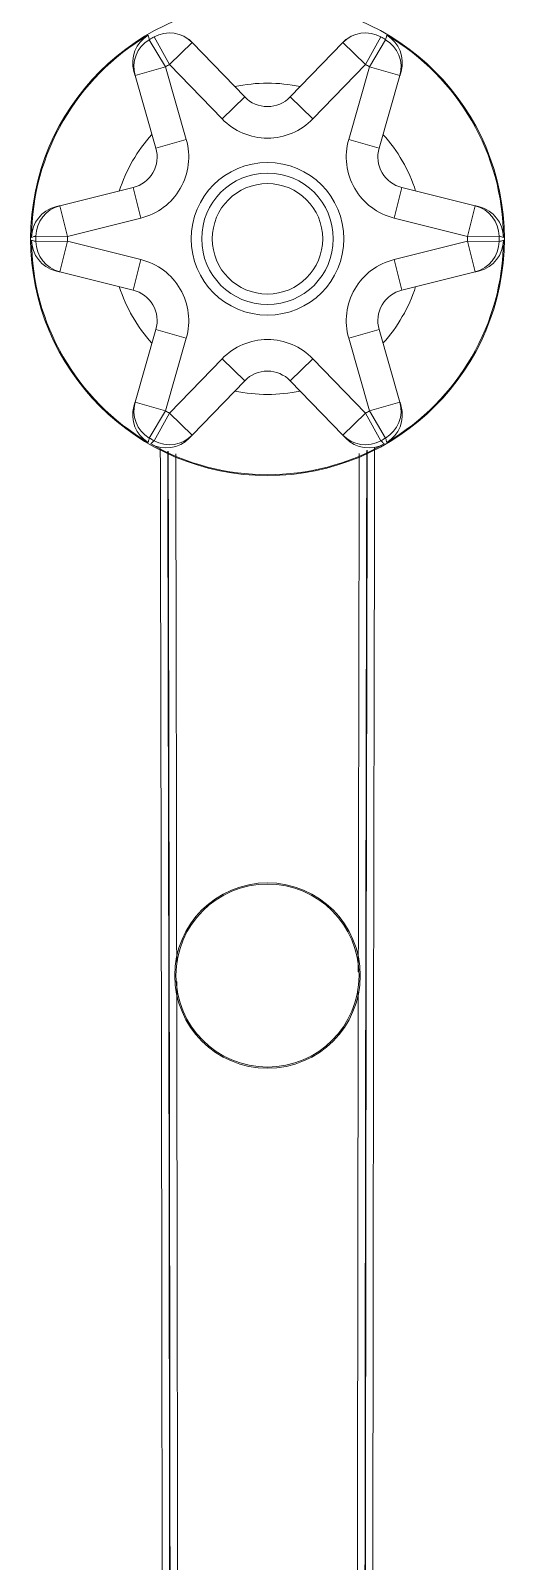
# Model space of a CAD drawing. Extents: x 8 to 113, y 2 to 87.
# Drawn here: x 48.557 to 49.457, y 9.203 to 12.111 of the extents above; entities that cross this region are included whole.
import ezdxf

# ---------------------------------------------------------------- set-up
doc = ezdxf.new("R2010")
doc.units = 0
doc.header["$MEASUREMENT"] = 0
doc.layers.add('OBJECT', color=7, linetype='CONTINUOUS')

msp = doc.modelspace()

# ---------------------------------------------------------------- linework, layer by layer
at = {"layer": 'OBJECT', "linetype": 'Continuous', "lineweight": 15}
for p, q in [((48.7827, 12.0942), (48.8133, 12.0426)), ((48.8211, 12.0471), (48.7917, 12.0994)), ((48.8211, 12.0471), (48.8643, 12.0888)), ((48.8643, 12.0888), (48.9641, 11.9855)), ((49.0504, 11.9855), (49.1502, 12.0888)), ((49.1934, 12.0471), (49.1502, 12.0888)), ((49.2227, 12.0994), (49.1934, 12.0471)), ((49.2011, 12.0426), (49.2317, 12.0942)), ((48.9209, 11.9438), (48.8211, 12.0471)), ((49.1934, 12.0471), (49.0935, 11.9438)), ((48.8133, 12.0426), (48.7557, 12.0261)), ((48.7953, 11.888), (48.7557, 12.0261)), ((48.8133, 12.0426), (48.8529, 11.9045)), ((49.1615, 11.9045), (49.2011, 12.0426)), ((49.2011, 12.0426), (49.2588, 12.0261)), ((49.2588, 12.0261), (49.2192, 11.888)), ((48.9209, 11.9438), (48.9641, 11.9855)), ((49.0935, 11.9438), (49.0504, 11.9855)), ((48.8529, 11.9045), (48.7953, 11.888)), ((49.1615, 11.9045), (49.2192, 11.888)), ((48.6127, 11.7785), (48.7521, 11.8132)), ((48.7666, 11.755), (48.7521, 11.8132)), ((49.2478, 11.755), (49.2623, 11.8132)), ((49.2623, 11.8132), (49.4018, 11.7785)), ((48.6272, 11.7203), (48.6127, 11.7785)), ((48.7666, 11.755), (48.6272, 11.7203)), ((49.3872, 11.7203), (49.2478, 11.755)), ((49.3872, 11.7203), (49.4018, 11.7785)), ((48.6272, 11.7203), (48.5672, 11.721)), ((48.5672, 11.7106), (48.6272, 11.7113)), ((48.6272, 11.7113), (48.6127, 11.6531)), ((48.6272, 11.7113), (48.7666, 11.6765)), ((49.2478, 11.6765), (49.3872, 11.7113)), ((49.4472, 11.721), (49.3872, 11.7203)), ((49.3872, 11.7113), (49.4018, 11.6531)), ((49.3872, 11.7113), (49.4472, 11.7106)), ((48.7666, 11.6765), (48.7521, 11.6183)), ((49.2478, 11.6765), (49.2623, 11.6183)), ((48.7521, 11.6183), (48.6127, 11.6531)), ((49.4018, 11.6531), (49.2623, 11.6183)), ((48.7557, 11.4055), (48.7953, 11.5436)), ((48.8529, 11.527), (48.7953, 11.5436)), ((48.8529, 11.527), (48.8133, 11.3889)), ((49.1615, 11.527), (49.2192, 11.5436)), ((49.2011, 11.3889), (49.1615, 11.527)), ((49.2192, 11.5436), (49.2588, 11.4055)), ((48.8211, 11.3844), (48.9209, 11.4878)), ((48.9209, 11.4878), (48.9641, 11.4461)), ((49.0935, 11.4878), (49.0504, 11.4461)), ((49.0935, 11.4878), (49.1934, 11.3844)), ((48.9641, 11.4461), (48.8643, 11.3428)), ((49.1502, 11.3428), (49.0504, 11.4461)), ((48.8133, 11.3889), (48.7557, 11.4055)), ((49.2011, 11.3889), (49.2588, 11.4055)), ((48.8133, 11.3889), (48.7827, 11.3373)), ((48.7917, 11.3321), (48.8211, 11.3844)), ((48.8211, 11.3844), (48.8643, 11.3428)), ((49.1934, 11.3844), (49.1502, 11.3428)), ((49.1934, 11.3844), (49.2227, 11.3321)), ((49.2317, 11.3373), (49.2011, 11.3889))]:
    msp.add_line(p, q, dxfattribs=at)
for centre, radius in [((49.0072, 11.7158), 0.45), ((49.0072, 11.7158), 0.145), ((49.0072, 11.7158), 0.125), ((49.0072, 11.7158), 0.105), ((49.0072, 10.3158), 0.1762), ((49.0072, 10.3158), 0.1739)]:
    msp.add_circle(centre, radius, dxfattribs=at)
for centre, radius, start, end in [((49.0072, 11.7158), 0.4483, 120.3579, 179.6421), ((48.8111, 12.0507), 0.0601, 120.4497, 196.1042), ((48.8211, 12.0471), 0.06, 44.0031, 119.3328), ((49.1933, 12.0471), 0.06, 60.6672, 135.9969), ((49.0072, 11.7158), 0.4483, 0.3579, 59.6421), ((49.2033, 12.0507), 0.0601, 343.8993, 59.5468), ((48.8133, 12.0426), 0.06, 120.6672, 195.9969), ((49.0072, 11.7158), 0.44, 119.3246, 120.6754), ((49.0072, 11.7158), 0.44, 59.3246, 60.6754), ((49.2011, 12.0426), 0.06, 344.0031, 59.3328), ((49.0072, 11.7158), 0.38, 119.3246, 120.6754), ((49.0072, 11.7158), 0.38, 59.3246, 60.6754), ((49.0072, 11.7158), 0.2958, 77.8905, 102.1095), ((49.0072, 12.0271), 0.06, 224, 316), ((49.0072, 12.0271), 0.12, 224, 316), ((49.0072, 11.7158), 0.2958, 137.8905, 162.1095), ((48.7376, 11.8715), 0.12, 284, 16), ((49.2769, 11.8715), 0.12, 164, 256), ((49.0072, 11.7158), 0.2958, 17.8905, 42.1095), ((48.7376, 11.8715), 0.06, 284, 16), ((49.2769, 11.8715), 0.06, 164, 256), ((48.6191, 11.7181), 0.0601, 103.8993, 179.5468), ((48.6272, 11.7203), 0.06, 104.0031, 179.3328), ((49.3872, 11.7203), 0.06, 0.6672, 75.9969), ((49.3953, 11.7181), 0.0601, 0.4497, 76.1042), ((49.0072, 11.7158), 0.4483, 180.3579, 239.6421), ((48.6191, 11.7135), 0.0601, 180.4497, 256.1042), ((49.0072, 11.7158), 0.44, 179.3246, 180.6754), ((48.6272, 11.7113), 0.06, 180.6672, 255.9969), ((49.0072, 11.7158), 0.38, 179.3246, 180.6754), ((49.0072, 11.7158), 0.4483, 300.3579, 359.6421), ((49.0072, 11.7158), 0.38, 359.3246, 0.6754), ((49.3872, 11.7113), 0.06, 284.0031, 359.3328), ((49.3953, 11.7135), 0.0601, 283.8993, 359.5468), ((49.0072, 11.7158), 0.44, 359.3246, 0.6754), ((48.7376, 11.5601), 0.12, 344, 76), ((49.2769, 11.5601), 0.12, 104, 196), ((49.0072, 11.7158), 0.2958, 197.8905, 222.1095), ((48.7376, 11.5601), 0.06, 344, 76), ((49.2769, 11.5601), 0.06, 104, 196), ((49.0072, 11.7158), 0.2958, 317.8905, 342.1095), ((49.0072, 11.4044), 0.12, 44, 136), ((49.0072, 11.4044), 0.06, 44, 136), ((48.8133, 11.3889), 0.06, 164.0031, 239.3328), ((49.0072, 11.7158), 0.2958, 257.8905, 282.1095), ((49.2011, 11.3889), 0.06, 300.6672, 15.9969), ((48.8112, 11.3808), 0.0601, 163.8993, 239.5468), ((49.0072, 11.7158), 0.38, 239.3246, 240.6754), ((49.0072, 11.7158), 0.38, 299.3246, 300.6754), ((49.2033, 11.3808), 0.0601, 300.4497, 16.1042), ((49.0072, 11.7158), 0.44, 239.3246, 240.6754), ((48.8152, 11.3785), 0.0601, 240.4497, 316.1042), ((49.0072, 11.7158), 0.4483, 240.3579, 299.6421), ((48.8211, 11.3844), 0.06, 240.6672, 315.9969), ((49.1933, 11.3844), 0.06, 224.0031, 299.3328), ((49.1993, 11.3785), 0.0601, 223.8993, 299.5468), ((49.0072, 11.7158), 0.44, 299.3246, 300.6754)]:
    msp.add_arc(centre, radius, start, end, dxfattribs=at)
for points, knots in [([(48.7807, 12.1026), (48.7809, 12.1019), (48.7815, 12.0991), (48.7822, 12.0963), (48.7827, 12.0942)], [0, 0, 0, 0, 0.254709, 1, 1, 1, 1]), ([(49.2317, 12.0942), (49.2319, 12.095), (49.2326, 12.0977), (49.2333, 12.1005), (49.2338, 12.1026)], [0, 0, 0, 0, 0.254709, 1, 1, 1, 1]), ([(48.5672, 11.721), (48.5665, 11.7208), (48.5638, 11.72), (48.561, 11.7192), (48.559, 11.7186)], [0, 0, 0, 0, 0.254709, 1, 1, 1, 1]), ([(48.559, 11.713), (48.5597, 11.7128), (48.5624, 11.712), (48.5652, 11.7112), (48.5672, 11.7106)], [0, 0, 0, 0, 0.254709, 1, 1, 1, 1]), ([(49.4555, 11.7186), (49.4548, 11.7188), (49.452, 11.7196), (49.4493, 11.7204), (49.4472, 11.721)], [0, 0, 0, 0, 0.254709, 1, 1, 1, 1]), ([(49.4472, 11.7106), (49.4479, 11.7108), (49.4507, 11.7116), (49.4534, 11.7124), (49.4555, 11.713)], [0, 0, 0, 0, 0.254709, 1, 1, 1, 1]), ([(48.7827, 11.3373), (48.7826, 11.3366), (48.7819, 11.3338), (48.7812, 11.3311), (48.7807, 11.329)], [0, 0, 0, 0, 0.254709, 1, 1, 1, 1]), ([(48.7855, 11.3262), (48.7861, 11.3267), (48.7881, 11.3287), (48.7902, 11.3307), (48.7917, 11.3321)], [0, 0, 0, 0, 0.254709, 1, 1, 1, 1]), ([(48.8078, 6.2288), (48.8078, 6.2387), (48.8079, 6.2884), (48.8079, 6.497), (48.8081, 7.014), (48.8081, 7.8106), (48.8074, 8.9261), (48.8061, 10.0952), (48.8044, 10.9455), (48.8036, 11.3173)], [0, 0, 0, 0, 0.00588, 0.029402, 0.123491, 0.311676, 0.499928, 0.781341, 1, 1, 1, 1]), ([(49.2108, 11.3194), (49.2103, 11.0758), (49.209, 10.4683), (49.2076, 9.4973), (49.2067, 8.4066), (49.2063, 7.3165), (49.2065, 6.5914), (49.2066, 6.2288)], [0, 0, 0, 0, 0.143196, 0.357145, 0.571195, 0.785547, 1, 1, 1, 1]), ([(49.2227, 11.3321), (49.2233, 11.3316), (49.2253, 11.3296), (49.2274, 11.3277), (49.2289, 11.3262)], [0, 0, 0, 0, 0.254709, 1, 1, 1, 1]), ([(49.2338, 11.329), (49.2336, 11.3297), (49.2329, 11.3325), (49.2322, 11.3353), (49.2317, 11.3373)], [0, 0, 0, 0, 0.254709, 1, 1, 1, 1]), ([(48.8177, 11.3124), (48.8184, 10.9699), (48.8201, 10.1759), (48.8215, 8.9308), (48.8223, 7.5774), (48.822, 6.6773), (48.8218, 6.2271)], [0, 0, 0, 0, 0.201555, 0.467255, 0.733531, 1, 1, 1, 1]), ([(48.8227, 6.2305), (48.8229, 6.6648), (48.8232, 7.5337), (48.8225, 8.8422), (48.8211, 10.102), (48.8194, 10.926), (48.8187, 11.3121)], [0, 0, 0, 0, 0.257254, 0.514682, 0.772633, 1, 1, 1, 1]), ([(48.833, 11.3072), (48.8333, 11.1478), (48.834, 10.8256), (48.8345, 10.5037), (48.8347, 10.341)], [0, 0, 0, 0, 0.494782, 1, 1, 1, 1]), ([(49.1958, 11.3136), (49.195, 10.9285), (49.1934, 10.1063), (49.192, 8.8476), (49.1913, 7.5375), (49.1916, 6.6663), (49.1917, 6.2305)], [0, 0, 0, 0, 0.226725, 0.484077, 0.741951, 1, 1, 1, 1]), ([(49.1926, 6.2271), (49.1925, 6.715), (49.1921, 7.6913), (49.1932, 9.1623), (49.1946, 10.3704), (49.1963, 11.0884), (49.1968, 11.314)], [0, 0, 0, 0, 0.28869, 0.577626, 0.867305, 1, 1, 1, 1]), ([(48.8348, 10.3043), (48.835, 10.1593), (48.8358, 9.6944), (48.8367, 8.7819), (48.8374, 7.5673), (48.8371, 6.675), (48.8369, 6.2288)], [0, 0, 0, 0, 0.106448, 0.341316, 0.670658, 1, 1, 1, 1]), ([(49.1775, 6.2288), (49.1775, 6.2387), (49.1775, 6.2884), (49.1774, 6.497), (49.1772, 7.014), (49.1772, 7.8106), (49.1778, 8.8966), (49.1786, 9.7215), (49.1795, 10.2274), (49.1797, 10.2847)], [0, 0, 0, 0, 0.007373, 0.036867, 0.154842, 0.390842, 0.626842, 0.957772, 1, 1, 1, 1])]:
    msp.add_open_spline(points, degree=3, knots=knots, dxfattribs=at)
for points in [[(48.8585, 12.0948), (48.8643, 12.0888)], [(49.1502, 12.0888), (49.1559, 12.0948)], [(48.7557, 12.0261), (48.7534, 12.0341)], [(49.2611, 12.0341), (49.2588, 12.0261)], [(48.6047, 11.7765), (48.6127, 11.7785)], [(49.4018, 11.7785), (49.4098, 11.7765)], [(48.6127, 11.6531), (48.6047, 11.6551)], [(49.4098, 11.6551), (49.4018, 11.6531)], [(48.7534, 11.3975), (48.7557, 11.4055)], [(49.2588, 11.4055), (49.2611, 11.3975)], [(48.8643, 11.3428), (48.8585, 11.3368)], [(49.1559, 11.3368), (49.1502, 11.3428)], [(49.1797, 10.323), (49.1815, 11.3081)]]:
    msp.add_open_spline(points, degree=1, dxfattribs=at)

doc.saveas('drawing.dxf')
